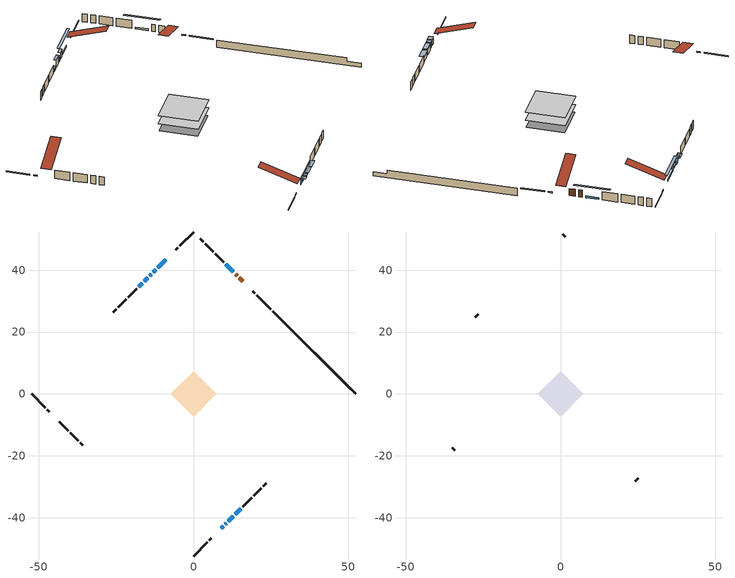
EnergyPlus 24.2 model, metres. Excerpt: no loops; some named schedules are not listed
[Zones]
conditioned space
 floor adiabatic (AdiabaticFloorConstruction): -7.43,0 0,7.43 7.43,0 0,-7.43 z0.61
 floor foundation (Slab1 construction): -7.12,0 0,7.12 7.12,0 0,-7.12 z-1.6
 floor foundation (Slab2 construction): -2.11,0 0,2.11 2.11,0 0,-2.11 z0
 wall outside (RimJoist1 construction): 0,-52.34 4.45,-47.89 / -52.34,0 -47.89,-4.45 / 0,52.34 -4.45,47.89 / 24.96,27.38 20.51,31.83 z0.61:0.91
 wall outside (RimJoist2 construction): 5.1,-47.24 5.81,-46.53 / -47.24,-5.1 -46.53,-5.81 / -5.1,47.24 -5.81,46.53 / 19.85,32.48 19.14,33.2 z0.61:0.91
 wall outside (AdiabaticWallConstruction 1): 15.92,36.42 14.84,37.5 / 14.19,38.15 13.57,38.77 z0.61:2.64
 wall outside (AdiabaticWallConstruction): 9.03,-43.31 9.59,-42.75 / 10.25,-42.09 10.59,-41.75 z0.61:2.21; -9.03,43.3 -11.48,40.86 / 12.91,39.43 10.47,41.87 z0.61:1.17; 11.24,-41.09 12.9,-39.44 / -12.14,40.2 -13,39.34 z0.61:2.24; 13.55,-38.78 15.28,-37.06 z0.61:2.03; -13.65,38.68 -14.09,38.25 z0.61:1.53; -14.74,37.6 -15.97,36.37 z0.61:2.67; -16.62,35.72 -17.66,34.68 z0.61:1.02
 wall outside (Wall1 construction): 15.94,-36.4 18.75,-33.59 / -43.3,-9.03 -40.49,-11.85 / -18.32,34.02 -21.14,31.2 / 9.81,42.53 6.99,45.34 z0.61:3.05
 wall outside (Wall2 construction): 19.41,-32.93 21.93,-30.41 / -39.83,-12.51 -37.31,-15.03 / -21.79,30.55 -24.31,28.03 / 6.34,46 3.82,48.52 z0.61:3.05
 wall outside (Wall3 construction): 22.58,-29.76 23.54,-28.8 / -36.66,-15.68 -35.71,-16.63 / -24.97,27.37 -25.92,26.42 / 3.16,49.18 2.21,50.13 z0.61:3.05
 wall foundation (FoundationWall1 construction): 25.61,26.73,-1.6 25.61,26.73,0.61 49.67,2.67,0.61 49.67,2.67,-0.41 52.34,0,-0.41 52.34,0,-1.6
 window (WindowConstruction 6): 9.03,-43.3 9.59,-42.75 z0.61:2.21
 window (WindowConstruction 8): -9.03,43.3 -11.48,40.86 z0.61:1.17
 window (WindowConstruction 9): 12.91,39.43 10.47,41.87 z0.61:1.17
 window (WindowConstruction 7): 10.25,-42.09 10.59,-41.75 z0.61:2.21
 window (WindowConstruction): 11.24,-41.09 12.9,-39.44 z0.61:2.23
 window (WindowConstruction 1): 13.55,-38.78 15.28,-37.06 z0.61:2.03
 window (WindowConstruction 2): -12.14,40.2 -13,39.34 z0.61:2.23
 window (WindowConstruction 3): -13.66,38.68 -14.09,38.25 z0.61:1.52
 window (WindowConstruction 4): -14.74,37.6 -15.97,36.37 z0.61:2.67
 window (WindowConstruction 5): -16.62,35.72 -17.66,34.68 z0.61:1.02
 door (Door): 15.92,36.42 14.84,37.5 z0.61:2.64
 door (Door 1): 14.19,38.15 13.57,38.77 z0.61:2.64
 ceiling adiabatic (AdiabaticFloorConstruction): 0,-7.43 7.43,0 0,7.43 -7.43,0 z0.61
attic - vented
 floor to conditioned space (Floor1 construction Reversed): -7.43,0 0,7.43 7.43,0 0,-7.43 z3.05
 wall outside (Wall4 construction): 24.19,-28.15 25.09,-27.25 / -35.05,-17.29 -34.15,-18.19 / -26.58,25.76 -27.47,24.86 / 1.56,50.78 0.66,51.68 z0.61:3.05
 roof outside (Roof1 construction): 8.38,-43.96,3.05 1.14,-36.73,6.46 -0.76,-38.63,6.46 6.47,-45.87,3.05; -43.96,-8.38,3.05 -36.73,-1.14,6.46 -38.63,0.76,6.46 -45.87,-6.47,3.05; -8.38,43.96,3.05 -1.14,36.73,6.46 0.76,38.63,6.46 -6.47,45.87,3.05; 16.58,35.76,3.05 9.34,28.52,6.46 11.25,26.62,6.46 18.49,33.85,3.05
shading: 9.8,-42.54 8.82,-43.52 9.69,-44.38 10.66,-43.4 z2.51; -13.64,38.7 -6.88,45.46 -7.31,45.89 -14.07,39.13 z4.22; 8.31,44.03 15.07,37.27 15.5,37.7 8.74,44.46 z4.22; 10.8,-41.54 10.04,-42.3 10.9,-43.17 11.66,-42.4 z2.51; 13.11,-39.23 11.03,-41.31 11.9,-42.17 13.97,-40.09 z2.53; 15.49,-36.85 13.34,-39 14.21,-39.86 16.35,-37.71 z2.33; -13.21,39.13 -11.93,40.41 -12.36,40.84 -13.64,39.56 z2.53; -14.3,38.04 -13.44,38.89 -13.88,39.33 -14.73,38.47 z1.82; -16.18,36.16 -14.53,37.81 -14.96,38.24 -16.61,36.59 z2.97; -17.87,34.47 -16.41,35.93 -16.84,36.36 -18.3,34.9 z1.31
[Building]
Building 1: Terrain=Suburbs
[Site:Location]
Quebec Intl AP_QC: Latitude {deg}=46.8; Longitude {deg}=-71.38; Time Zone {hr}=-5; Elevation {m}=74; Keep Site Location Information=Yes
[Site:GroundTemperature:Shallow]
0.0108218, -2.24938, -2.43038, -1.3578, 2.94801, 7.23376, 10.9493, 13.303, 13.5029, 11.5886, 7.96783, 3.81355
[Site:WaterMainsTemperature]
Calculation Method=Schedule; Temperature Schedule=mains temperature schedule
[Material] Roughness=Rough; Thermal Absorptance=0.9
Name | Thickness {m} | Conductivity {W/m-K} | Density {kg/m3} | Specific Heat {J/kg-K} | Solar Absorptance | Visible Absorptance
asphalt or fiberglass shingles | 0.00635 | 0.162714 | 1121.4 | 1465.45 | 0.4 | 0.4
ceiling loosefill ins | 0.254 | 0.0480833 | 16.02 | 1046.75 | 0.7 | 0.7
ceiling stud and cavity | 0.1397 | 0.0866127 | 65.682 | 1177.47 | 0.7 | 0.7
concrete 4.0 in. | 0.1016 | 1.803125 | 2242.8 | 837.4 | 0.7 | 0.7
concrete 8.0 in. | 0.2032 | 1.803125 | 2242.8 | 837.4 | 0.7 | 0.7
door material | 0.04445 | 0.053851 | 512.64 | 1214.23 | 0.7 | 0.7
exterior vertical ins | 0.0519071 | 0.029427 | 32.04 | 1214.23 | 0.7 | 0.7
floor covering | 0.0127 | 0.0433444 | 54.468 | 1339.84 | 0.6 | 0.6
floor rigid ins; wall rigid ins 1 | 0.512978 | 0.029427 | 32.04 | 1214.23 | 0.7 | 0.7
floor stud and cavity | 0.1397 | 1.75129 | 37.0049 | 1207.88 | 0.7 | 0.7
furniture material conditioned space 1 | 0.1524 | 0.115458 | 640.8 | 1214.23 | 0.6 | 0.6
gypsum board | 0.0127 | 0.160291 | 801 | 837.4 | 0.6 | 0.6
gypsum board 1 | 0.0127 | 0.160291 | 801 | 837.4 | 0.7 | 0.7
osb sheathing 0.5 in. | 0.0127 | 0.115458 | 512.64 | 1214.23 | 0.7 | 0.7
osb sheathing 0.75 in. | 0.01905 | 0.115458 | 512.64 | 1214.23 | 0.7 | 0.7
osb sheathing 2.0 in. | 0.0508 | 0.115458 | 512.64 | 1214.23 | 0.7 | 0.7
rim joist rigid ins | 0.103632 | 0.029427 | 32.04 | 1214.23 | 0.7 | 0.7
rim joist rigid ins 1; wall rigid ins | 0.051816 | 0.029427 | 32.04 | 1214.23 | 0.7 | 0.7
rim joist stud and cavity | 0.0508 | 0.114221 | 125.044 | 1163.47 | 0.6 | 0.6
rim joist stud and cavity 1 | 0.0508 | 0.0444133 | 125.044 | 1163.47 | 0.6 | 0.6
slab rigid ins | 0.0259096 | 0.029427 | 32.04 | 1214.23 | 0.7 | 0.7
wall stud and cavity | 0.1397 | 0.0870893 | 139.0536 | 1170.24 | 0.7 | 0.7
wall stud and cavity 1 | 0.1397 | 0.0836902 | 139.0536 | 1170.24 | 0.7 | 0.7
wall stud and cavity 2 | 0.1397 | 0.175142 | 139.0536 | 1170.24 | 0.7 | 0.7
wall stud and cavity 3 | 0.0889 | 6.1454 | 50.32683 | 1063.81 | 0.6 | 0.6
wall stud and cavity 4 | 0.0889 | 0.380278 | 52.3479 | 1209.89 | 0.7 | 0.7
wall stud and cavity 5 | 0.0889 | 0.391764 | 83.0341 | 1211.67 | 0.7 | 0.7
wood siding | 0.0254 | 0.102417 | 544.68 | 1172.36 | 0.4 | 0.4
wood siding 1 | 0.00254 | 0.102417 | 544.68 | 1172.36 | 0.4 | 0.4
wood siding 2; wood siding 3; wood siding 4 | 0.0254 | 0.102417 | 544.68 | 1172.36 | 0.7 | 0.7
[WindowMaterial:SimpleGlazingSystem]
Name | U-Factor {W/m2-K} | Solar Heat Gain Coefficient
WindowMaterial | 1.6347 | 0.43
WindowMaterial 1 | 1.721 | 0.4
WindowMaterial 2 | 1.70567 | 0.41
WindowMaterial 3 | 1.92144 | 0.34
WindowMaterial 4 | 1.80447 | 0.39
WindowMaterial 5 | 2.010012 | 0.31
WindowMaterial 6 | 1.64208 | 0.43
WindowMaterial 7 | 1.72838 | 0.4
[Construction]
AdiabaticFloorConstruction: floor stud and cavity, floor rigid ins, osb sheathing 0.75 in., floor covering
AdiabaticWallConstruction: wood siding 3, wall rigid ins 1, wall stud and cavity 4, gypsum board
AdiabaticWallConstruction 1: wood siding 4, wall rigid ins 1, wall stud and cavity 4, gypsum board
Door; Door 1: door material
Floor1 construction Reversed: gypsum board, ceiling stud and cavity, ceiling loosefill ins
FoundationWall1 construction: concrete 8.0 in., gypsum board 1
furniture construction conditioned space 1: furniture material conditioned space 1
PartitionWallConstruction: gypsum board, wall stud and cavity 5, gypsum board
RimJoist1 construction: wood siding 2, rim joist rigid ins, osb sheathing 2.0 in., rim joist stud and cavity
RimJoist2 construction: wood siding 2, rim joist rigid ins 1, osb sheathing 2.0 in., rim joist stud and cavity 1
Roof1 construction: asphalt or fiberglass shingles
Slab1 construction: slab rigid ins, concrete 4.0 in.
Slab2 construction: concrete 4.0 in.
Wall1 construction: wood siding, wall rigid ins, osb sheathing 0.5 in., wall stud and cavity, gypsum board
Wall2 construction: wood siding, wall rigid ins, osb sheathing 0.5 in., wall stud and cavity 1, gypsum board
Wall3 construction: wood siding, wall rigid ins, osb sheathing 0.5 in., wall stud and cavity 2, gypsum board
Wall4 construction: wood siding 1, wall stud and cavity 3
WindowConstruction: WindowMaterial
WindowConstruction 1: WindowMaterial 1
WindowConstruction 2: WindowMaterial 2
WindowConstruction 3; WindowConstruction 8; WindowConstruction 9: WindowMaterial 3
WindowConstruction 4: WindowMaterial 4
WindowConstruction 5: WindowMaterial 5
WindowConstruction 6: WindowMaterial 6
WindowConstruction 7: WindowMaterial 7
[Zone] Multiplier=1; Part of Total Floor Area=Yes
Name | Volume {m3}
attic - vented | 61.1118
conditioned space | 514
[Space]
Name | Zone | Volume {m3}
attic - vented 1 | attic - vented | 61.1118
conditioned space 1 | conditioned space | 514
[ZoneInfiltration:EffectiveLeakageArea]
infil attic - vented 1: Zone or Space=attic - vented 1; Schedule=Always On Discrete; Effective Air Leakage Area {cm2}=4075.2; Stack Coefficient=0.000406748; Wind Coefficient=1.36264e-05
[ZoneMixing]
whole house fan mix: Zone or Space=attic - vented; Schedule=Always On Continuous; Design Flow Rate Calculation Method=Flow/Zone; Design Flow Rate {m3/s}=0; Source Zone or Space=conditioned space
[SurfaceProperty:ExposedFoundationPerimeter] Exposed Perimeter Calculation Method=TotalExposedPerimeter
Name | Total Exposed Perimeter {m}
Slab1 | 37.795
Slab2 | 8.534
[InternalMass] Zone or ZoneList=conditioned space; Space or SpaceList=conditioned space 1
Name | Construction | Surface Area {m2}
furniture mass conditioned space 1 | furniture construction conditioned space 1 | 88.2809
partition wall mass | PartitionWallConstruction | 220.702
[Lights]
interior lighting: Zone or ZoneList or Space or SpaceList=conditioned space 1; Schedule=interior lighting schedule; Design Level Calculation Method=LightingLevel; Lighting Level {W}=343.2; Return Air Fraction=0; Fraction Radiant=0.6; Fraction Visible=0.2; Fraction Replaceable=1
[People]
occupants: Zone or ZoneList or Space or SpaceList=conditioned space 1; Number of People Schedule=occupants schedule; Number of People Calculation Method=People; Number of People=3; Fraction Radiant=0.314171; Sensible Heat Fraction=0.56303; Activity Level Schedule=occupants activity schedule; Carbon Dioxide Generation Rate {m3/s-W}=0; Enable ASHRAE 55 Comfort Warnings=No; Mean Radiant Temperature Calculation Type=EnclosureAveraged
[ElectricEquipment] Zone or ZoneList or Space or SpaceList=conditioned space 1; Design Level Calculation Method=EquipmentLevel
Name | Schedule | Design Level {W} | Fraction Latent | Fraction Radiant | Fraction Lost
clothes dryer | clothes dryer schedule | 140.772 | 0.015 | 0.081 | 0.85
clothes washer | clothes washer schedule | 32.1985 | 0.03 | 0.162 | 0.7
cooking range | cooking range schedule | 215.147 | 0.08 | 0.432 | 0.2
dishwasher | dishwasher schedule | 66.8632 | 0.3 | 0.18 | 0.4
fridge | fridge schedule | 72.9452 | 0 | 0.6 | 0
mech vent house fan | mech vent house fan schedule | 0.95 | 0 | 0 | 1
mech vent house fan cfis | mech vent house fan cfis schedule | 0 | 0 | 0 | 0
mech vent range fan 0 | mech vent range fan 0 schedule | 57 | 0 | 0 | 1
misc plug loads | misc plug loads schedule | 494.7 | 0.045 | 0.513 | 0.1
whole house fan | Always On Discrete | 0 | 0 | 0 | 1
[OtherEquipment] Zone or ZoneList or Space or SpaceList=conditioned space 1; Design Level Calculation Method=EquipmentLevel
Name | Fuel Type | Schedule | Design Level {W} | Fraction Latent | Fraction Radiant | Fraction Lost
clothes dryer 1 | Electricity | clothes dryer schedule | 0 | 0.015 | 0.081 | 0.85
cooking range 1 | Electricity | cooking range schedule | 0 | 0.08 | 0.432 | 0.2
general water use latent | None | general water use schedule | 62.594 | 1 | 0 | 0
general water use sensible | None | general water use schedule | -61.6891 | 0 | 0.6 | 0
mech vent house fan latent load | None | Always On Discrete | 0 | 1 | 0 | 0
mech vent house fan sensible load | None | Always On Discrete | 0 | 0 | 0 | 0
water heater energy adjustment1 | Electricity | Always On Discrete | 0.01 | 0 | 0 | 1
[ZoneInfiltration:DesignFlowRate] Zone or ZoneList or Space or SpaceList=conditioned space 1; Schedule=Always On Discrete; Design Flow Rate Calculation Method=Flow/Zone; Design Flow Rate {m3/s}=0
infil flow; natural vent flow; whole house fan flow
[Foundation:Kiva] Initial Indoor Air Temperature {C}=18; Wall Depth Below Slab {m}=0.2032
Name | Wall Height Above Grade {m} | Custom Block Material Name 1 | Custom Block Depth 1 {m} | Custom Block X Position 1 {m} | Custom Block Z Position 1 {m}
Foundation Kiva 1 | 0.610027 | exterior vertical ins | 2.21001 | 0.2159 | 0
Foundation Kiva 2 | 0.1016
[Foundation:Kiva:Settings]
Soil Conductivity {W/m-K}=0.849921; Soil Density {kg/m3}=1842.3; Soil Specific Heat {J/kg-K}=418.7; Ground Solar Absorptivity=0.9; Ground Thermal Absorptivity=0.9; Ground Surface Roughness {m}=0.03; Far-Field Width {m}=40; Deep-Ground Boundary Condition=ZeroFlux; Deep-Ground Depth {m}=40; Minimum Cell Dimension {m}=0.2; Maximum Cell Growth Coefficient=3; Simulation Timestep=Timestep
[Exterior:Lights]
exterior lighting: Schedule=exterior lighting schedule; Design Level {W}=75.6
[Schedule:Constant]
Name | Hourly Value
Always On Continuous; mech vent house fan schedule; mech vent house fan cfis schedule; Always On Discrete | 1
occupants activity schedule | 117.228
fridge schedule | 0
[Schedule:Week:Daily]
interior lighting schedule Week Rule - Jan1-Jan27: interior lighting schedule day, interior lighting schedule day, interior lighting schedule day, interior lighting schedule day, interior lighting schedule day, interior lighting schedule day, interior lighting schedule day, interior lighting schedule default day, interior lighting schedule default day, interior lighting schedule default day, interior lighting schedule default day, interior lighting schedule default day
interior lighting schedule Week Rule - Jan28-Feb3: interior lighting schedule day, interior lighting schedule day, interior lighting schedule day, interior lighting schedule day, interior lighting schedule day 1, interior lighting schedule day 1, interior lighting schedule day 1, interior lighting schedule default day, interior lighting schedule default day, interior lighting schedule default day, interior lighting schedule default day, interior lighting schedule default day
interior lighting schedule Week Rule - Feb4-Feb24: interior lighting schedule day 1, interior lighting schedule day 1, interior lighting schedule day 1, interior lighting schedule day 1, interior lighting schedule day 1, interior lighting schedule day 1, interior lighting schedule day 1, interior lighting schedule default day, interior lighting schedule default day, interior lighting schedule default day, interior lighting schedule default day, interior lighting schedule default day
interior lighting schedule Week Rule - Feb25-Mar3: interior lighting schedule day 1, interior lighting schedule day 1, interior lighting schedule day 1, interior lighting schedule day 1, interior lighting schedule day 2, interior lighting schedule day 2, interior lighting schedule day 2, interior lighting schedule default day, interior lighting schedule default day, interior lighting schedule default day, interior lighting schedule default day, interior lighting schedule default day
interior lighting schedule Week Rule - Mar4-Mar31: interior lighting schedule day 2, interior lighting schedule day 2, interior lighting schedule day 2, interior lighting schedule day 2, interior lighting schedule day 2, interior lighting schedule day 2, interior lighting schedule day 2, interior lighting schedule default day, interior lighting schedule default day, interior lighting schedule default day, interior lighting schedule default day, interior lighting schedule default day
interior lighting schedule Week Rule - Apr1-Apr28: interior lighting schedule day 3, interior lighting schedule day 3, interior lighting schedule day 3, interior lighting schedule day 3, interior lighting schedule day 3, interior lighting schedule day 3, interior lighting schedule day 3, interior lighting schedule default day, interior lighting schedule default day, interior lighting schedule default day, interior lighting schedule default day, interior lighting schedule default day
interior lighting schedule Week Rule - Apr29-May5: interior lighting schedule day 3, interior lighting schedule day 3, interior lighting schedule day 4, interior lighting schedule day 4, interior lighting schedule day 4, interior lighting schedule day 4, interior lighting schedule day 4, interior lighting schedule default day, interior lighting schedule default day, interior lighting schedule default day, interior lighting schedule default day, interior lighting schedule default day
interior lighting schedule Week Rule - May6-May26: interior lighting schedule day 4, interior lighting schedule day 4, interior lighting schedule day 4, interior lighting schedule day 4, interior lighting schedule day 4, interior lighting schedule day 4, interior lighting schedule day 4, interior lighting schedule default day, interior lighting schedule default day, interior lighting schedule default day, interior lighting schedule default day, interior lighting schedule default day
interior lighting schedule Week Rule - May27-Jun2: interior lighting schedule day 4, interior lighting schedule day 4, interior lighting schedule day 4, interior lighting schedule day 4, interior lighting schedule day 4, interior lighting schedule day 5, interior lighting schedule day 5, interior lighting schedule default day, interior lighting schedule default day, interior lighting schedule default day, interior lighting schedule default day, interior lighting schedule default day
interior lighting schedule Week Rule - Jun3-Jun30: interior lighting schedule day 5, interior lighting schedule day 5, interior lighting schedule day 5, interior lighting schedule day 5, interior lighting schedule day 5, interior lighting schedule day 5, interior lighting schedule day 5, interior lighting schedule default day, interior lighting schedule default day, interior lighting schedule default day, interior lighting schedule default day, interior lighting schedule default day
interior lighting schedule Week Rule - Jul1-Jul28: interior lighting schedule day 6, interior lighting schedule day 6, interior lighting schedule day 6, interior lighting schedule day 6, interior lighting schedule day 6, interior lighting schedule day 6, interior lighting schedule day 6, interior lighting schedule default day, interior lighting schedule default day, interior lighting schedule default day, interior lighting schedule default day, interior lighting schedule default day
interior lighting schedule Week Rule - Jul29-Aug4: interior lighting schedule day 6, interior lighting schedule day 6, interior lighting schedule day 6, interior lighting schedule day 7, interior lighting schedule day 7, interior lighting schedule day 7, interior lighting schedule day 7, interior lighting schedule default day, interior lighting schedule default day, interior lighting schedule default day, interior lighting schedule default day, interior lighting schedule default day
interior lighting schedule Week Rule - Aug5-Aug25: interior lighting schedule day 7, interior lighting schedule day 7, interior lighting schedule day 7, interior lighting schedule day 7, interior lighting schedule day 7, interior lighting schedule day 7, interior lighting schedule day 7, interior lighting schedule default day, interior lighting schedule default day, interior lighting schedule default day, interior lighting schedule default day, interior lighting schedule default day
interior lighting schedule Week Rule - Aug26-Sep1: interior lighting schedule day 7, interior lighting schedule day 7, interior lighting schedule day 7, interior lighting schedule day 7, interior lighting schedule day 7, interior lighting schedule day 7, interior lighting schedule day 8, interior lighting schedule default day, interior lighting schedule default day, interior lighting schedule default day, interior lighting schedule default day, interior lighting schedule default day
interior lighting schedule Week Rule - Sep2-Sep29: interior lighting schedule day 8, interior lighting schedule day 8, interior lighting schedule day 8, interior lighting schedule day 8, interior lighting schedule day 8, interior lighting schedule day 8, interior lighting schedule day 8, interior lighting schedule default day, interior lighting schedule default day, interior lighting schedule default day, interior lighting schedule default day, interior lighting schedule default day
interior lighting schedule Week Rule - Sep30-Oct6: interior lighting schedule day 8, interior lighting schedule day 9, interior lighting schedule day 9, interior lighting schedule day 9, interior lighting schedule day 9, interior lighting schedule day 9, interior lighting schedule day 9, interior lighting schedule default day, interior lighting schedule default day, interior lighting schedule default day, interior lighting schedule default day, interior lighting schedule default day
interior lighting schedule Week Rule - Oct7-Oct27: interior lighting schedule day 9, interior lighting schedule day 9, interior lighting schedule day 9, interior lighting schedule day 9, interior lighting schedule day 9, interior lighting schedule day 9, interior lighting schedule day 9, interior lighting schedule default day, interior lighting schedule default day, interior lighting schedule default day, interior lighting schedule default day, interior lighting schedule default day
interior lighting schedule Week Rule - Oct28-Nov3: interior lighting schedule day 9, interior lighting schedule day 9, interior lighting schedule day 9, interior lighting schedule day 9, interior lighting schedule day 10, interior lighting schedule day 10, interior lighting schedule day 10, interior lighting schedule default day, interior lighting schedule default day, interior lighting schedule default day, interior lighting schedule default day, interior lighting schedule default day
interior lighting schedule Week Rule - Nov4-Nov24: interior lighting schedule day 10, interior lighting schedule day 10, interior lighting schedule day 10, interior lighting schedule day 10, interior lighting schedule day 10, interior lighting schedule day 10, interior lighting schedule day 10, interior lighting schedule default day, interior lighting schedule default day, interior lighting schedule default day, interior lighting schedule default day, interior lighting schedule default day
interior lighting schedule Week Rule - Nov25-Dec1: interior lighting schedule day 10, interior lighting schedule day 10, interior lighting schedule day 10, interior lighting schedule day 10, interior lighting schedule day 10, interior lighting schedule day 10, interior lighting schedule day 11, interior lighting schedule default day, interior lighting schedule default day, interior lighting schedule default day, interior lighting schedule default day, interior lighting schedule default day
interior lighting schedule Week Rule - Dec2-Dec31: interior lighting schedule day 11, interior lighting schedule day 11, interior lighting schedule day 11, interior lighting schedule day 11, interior lighting schedule day 11, interior lighting schedule day 11, interior lighting schedule day 11, interior lighting schedule default day, interior lighting schedule default day, interior lighting schedule default day, interior lighting schedule default day, interior lighting schedule default day
occupants schedule Week Rule - Jan1-Dec31: occupants schedule day, occupants schedule day, occupants schedule day, occupants schedule day, occupants schedule day, occupants schedule day, occupants schedule day, occupants schedule default day, occupants schedule default day, occupants schedule default day, occupants schedule default day, occupants schedule default day
clothes dryer schedule Week Rule - Jan1-Dec31: clothes dryer schedule day, clothes dryer schedule day, clothes dryer schedule day, clothes dryer schedule day, clothes dryer schedule day, clothes dryer schedule day, clothes dryer schedule day, clothes dryer schedule default day, clothes dryer schedule default day, clothes dryer schedule default day, clothes dryer schedule default day, clothes dryer schedule default day
clothes washer schedule Week Rule - Jan1-Dec31: clothes washer schedule day, clothes washer schedule day, clothes washer schedule day, clothes washer schedule day, clothes washer schedule day, clothes washer schedule day, clothes washer schedule day, clothes washer schedule default day, clothes washer schedule default day, clothes washer schedule default day, clothes washer schedule default day, clothes washer schedule default day
cooking range schedule Week Rule - Jan1-Dec31: cooking range schedule day, cooking range schedule day, cooking range schedule day, cooking range schedule day, cooking range schedule day, cooking range schedule day, cooking range schedule day, cooking range schedule default day, cooking range schedule default day, cooking range schedule default day, cooking range schedule default day, cooking range schedule default day
dishwasher schedule Week Rule - Jan1-Dec31: dishwasher schedule day, dishwasher schedule day, dishwasher schedule day, dishwasher schedule day, dishwasher schedule day, dishwasher schedule day, dishwasher schedule day, dishwasher schedule default day, dishwasher schedule default day, dishwasher schedule default day, dishwasher schedule default day, dishwasher schedule default day
mech vent range fan 0 schedule Week Rule - Jan1-Dec31: mech vent range fan 0 schedule day, mech vent range fan 0 schedule day, mech vent range fan 0 schedule day, mech vent range fan 0 schedule day, mech vent range fan 0 schedule day, mech vent range fan 0 schedule day, mech vent range fan 0 schedule day, mech vent range fan 0 schedule default day, mech vent range fan 0 schedule default day, mech vent range fan 0 schedule default day, mech vent range fan 0 schedule default day, mech vent range fan 0 schedule default day
misc plug loads schedule Week Rule - Jan1-Dec31: misc plug loads schedule day, misc plug loads schedule day, misc plug loads schedule day, misc plug loads schedule day, misc plug loads schedule day, misc plug loads schedule day, misc plug loads schedule day, misc plug loads schedule default day, misc plug loads schedule default day, misc plug loads schedule default day, misc plug loads schedule default day, misc plug loads schedule default day
general water use schedule Week Rule - Jan1-Dec31: general water use schedule day, general water use schedule day, general water use schedule day, general water use schedule day, general water use schedule day, general water use schedule day, general water use schedule day, general water use schedule default day, general water use schedule default day, general water use schedule default day, general water use schedule default day, general water use schedule default day
exterior lighting schedule Week Rule - Jan1-Jan27: exterior lighting schedule day, exterior lighting schedule day, exterior lighting schedule day, exterior lighting schedule day, exterior lighting schedule day, exterior lighting schedule day, exterior lighting schedule day, exterior lighting schedule default day, exterior lighting schedule default day, exterior lighting schedule default day, exterior lighting schedule default day, exterior lighting schedule default day
exterior lighting schedule Week Rule - Jan28-Feb3: exterior lighting schedule day, exterior lighting schedule day, exterior lighting schedule day, exterior lighting schedule day, exterior lighting schedule day 1, exterior lighting schedule day 1, exterior lighting schedule day 1, exterior lighting schedule default day, exterior lighting schedule default day, exterior lighting schedule default day, exterior lighting schedule default day, exterior lighting schedule default day
exterior lighting schedule Week Rule - Feb4-Feb24: exterior lighting schedule day 1, exterior lighting schedule day 1, exterior lighting schedule day 1, exterior lighting schedule day 1, exterior lighting schedule day 1, exterior lighting schedule day 1, exterior lighting schedule day 1, exterior lighting schedule default day, exterior lighting schedule default day, exterior lighting schedule default day, exterior lighting schedule default day, exterior lighting schedule default day
exterior lighting schedule Week Rule - Feb25-Mar3: exterior lighting schedule day 1, exterior lighting schedule day 1, exterior lighting schedule day 1, exterior lighting schedule day 1, exterior lighting schedule day 2, exterior lighting schedule day 2, exterior lighting schedule day 2, exterior lighting schedule default day, exterior lighting schedule default day, exterior lighting schedule default day, exterior lighting schedule default day, exterior lighting schedule default day
exterior lighting schedule Week Rule - Mar4-Mar31: exterior lighting schedule day 2, exterior lighting schedule day 2, exterior lighting schedule day 2, exterior lighting schedule day 2, exterior lighting schedule day 2, exterior lighting schedule day 2, exterior lighting schedule day 2, exterior lighting schedule default day, exterior lighting schedule default day, exterior lighting schedule default day, exterior lighting schedule default day, exterior lighting schedule default day
exterior lighting schedule Week Rule - Apr1-Apr28: exterior lighting schedule day 3, exterior lighting schedule day 3, exterior lighting schedule day 3, exterior lighting schedule day 3, exterior lighting schedule day 3, exterior lighting schedule day 3, exterior lighting schedule day 3, exterior lighting schedule default day, exterior lighting schedule default day, exterior lighting schedule default day, exterior lighting schedule default day, exterior lighting schedule default day
exterior lighting schedule Week Rule - Apr29-May5: exterior lighting schedule day 3, exterior lighting schedule day 3, exterior lighting schedule day 4, exterior lighting schedule day 4, exterior lighting schedule day 4, exterior lighting schedule day 4, exterior lighting schedule day 4, exterior lighting schedule default day, exterior lighting schedule default day, exterior lighting schedule default day, exterior lighting schedule default day, exterior lighting schedule default day
exterior lighting schedule Week Rule - May6-May26: exterior lighting schedule day 4, exterior lighting schedule day 4, exterior lighting schedule day 4, exterior lighting schedule day 4, exterior lighting schedule day 4, exterior lighting schedule day 4, exterior lighting schedule day 4, exterior lighting schedule default day, exterior lighting schedule default day, exterior lighting schedule default day, exterior lighting schedule default day, exterior lighting schedule default day
exterior lighting schedule Week Rule - May27-Jun2: exterior lighting schedule day 4, exterior lighting schedule day 4, exterior lighting schedule day 4, exterior lighting schedule day 4, exterior lighting schedule day 4, exterior lighting schedule day 5, exterior lighting schedule day 5, exterior lighting schedule default day, exterior lighting schedule default day, exterior lighting schedule default day, exterior lighting schedule default day, exterior lighting schedule default day
exterior lighting schedule Week Rule - Jun3-Jun30: exterior lighting schedule day 5, exterior lighting schedule day 5, exterior lighting schedule day 5, exterior lighting schedule day 5, exterior lighting schedule day 5, exterior lighting schedule day 5, exterior lighting schedule day 5, exterior lighting schedule default day, exterior lighting schedule default day, exterior lighting schedule default day, exterior lighting schedule default day, exterior lighting schedule default day
exterior lighting schedule Week Rule - Jul1-Jul28: exterior lighting schedule day 6, exterior lighting schedule day 6, exterior lighting schedule day 6, exterior lighting schedule day 6, exterior lighting schedule day 6, exterior lighting schedule day 6, exterior lighting schedule day 6, exterior lighting schedule default day, exterior lighting schedule default day, exterior lighting schedule default day, exterior lighting schedule default day, exterior lighting schedule default day
exterior lighting schedule Week Rule - Jul29-Aug4: exterior lighting schedule day 6, exterior lighting schedule day 6, exterior lighting schedule day 6, exterior lighting schedule day 7, exterior lighting schedule day 7, exterior lighting schedule day 7, exterior lighting schedule day 7, exterior lighting schedule default day, exterior lighting schedule default day, exterior lighting schedule default day, exterior lighting schedule default day, exterior lighting schedule default day
exterior lighting schedule Week Rule - Aug5-Aug25: exterior lighting schedule day 7, exterior lighting schedule day 7, exterior lighting schedule day 7, exterior lighting schedule day 7, exterior lighting schedule day 7, exterior lighting schedule day 7, exterior lighting schedule day 7, exterior lighting schedule default day, exterior lighting schedule default day, exterior lighting schedule default day, exterior lighting schedule default day, exterior lighting schedule default day
exterior lighting schedule Week Rule - Aug26-Sep1: exterior lighting schedule day 7, exterior lighting schedule day 7, exterior lighting schedule day 7, exterior lighting schedule day 7, exterior lighting schedule day 7, exterior lighting schedule day 7, exterior lighting schedule day 8, exterior lighting schedule default day, exterior lighting schedule default day, exterior lighting schedule default day, exterior lighting schedule default day, exterior lighting schedule default day
exterior lighting schedule Week Rule - Sep2-Sep29: exterior lighting schedule day 8, exterior lighting schedule day 8, exterior lighting schedule day 8, exterior lighting schedule day 8, exterior lighting schedule day 8, exterior lighting schedule day 8, exterior lighting schedule day 8, exterior lighting schedule default day, exterior lighting schedule default day, exterior lighting schedule default day, exterior lighting schedule default day, exterior lighting schedule default day
exterior lighting schedule Week Rule - Sep30-Oct6: exterior lighting schedule day 8, exterior lighting schedule day 9, exterior lighting schedule day 9, exterior lighting schedule day 9, exterior lighting schedule day 9, exterior lighting schedule day 9, exterior lighting schedule day 9, exterior lighting schedule default day, exterior lighting schedule default day, exterior lighting schedule default day, exterior lighting schedule default day, exterior lighting schedule default day
exterior lighting schedule Week Rule - Oct7-Oct27: exterior lighting schedule day 9, exterior lighting schedule day 9, exterior lighting schedule day 9, exterior lighting schedule day 9, exterior lighting schedule day 9, exterior lighting schedule day 9, exterior lighting schedule day 9, exterior lighting schedule default day, exterior lighting schedule default day, exterior lighting schedule default day, exterior lighting schedule default day, exterior lighting schedule default day
exterior lighting schedule Week Rule - Oct28-Nov3: exterior lighting schedule day 9, exterior lighting schedule day 9, exterior lighting schedule day 9, exterior lighting schedule day 9, exterior lighting schedule day 10, exterior lighting schedule day 10, exterior lighting schedule day 10, exterior lighting schedule default day, exterior lighting schedule default day, exterior lighting schedule default day, exterior lighting schedule default day, exterior lighting schedule default day
[Schedule:Year]
interior lighting schedule: interior lighting schedule Week Rule - Jan1-Jan27, 1, 1, 1, 27, interior lighting schedule Week Rule - Jan28-Feb3, 1, 28, 2, 3, interior lighting schedule Week Rule - Feb4-Feb24, 2, 4, 2, 24, interior lighting schedule Week Rule - Feb25-Mar3, 2, 25, 3, 3, interior lighting schedule Week Rule - Mar4-Mar31, 3, 4, 3, 31, interior lighting schedule Week Rule - Apr1-Apr28, 4, 1, 4, 28, interior lighting schedule Week Rule - Apr29-May5, 4, 29, 5, 5, interior lighting schedule Week Rule - May6-May26, 5, 6, 5, 26, interior lighting schedule Week Rule - May27-Jun2, 5, 27, 6, 2, interior lighting schedule Week Rule - Jun3-Jun30, 6, 3, 6, 30, interior lighting schedule Week Rule - Jul1-Jul28, 7, 1, 7, 28, interior lighting schedule Week Rule - Jul29-Aug4, 7, 29, 8, 4, interior lighting schedule Week Rule - Aug5-Aug25, 8, 5, 8, 25, interior lighting schedule Week Rule - Aug26-Sep1, 8, 26, 9, 1, interior lighting schedule Week Rule - Sep2-Sep29, 9, 2, 9, 29, interior lighting schedule Week Rule - Sep30-Oct6, 9, 30, 10, 6, interior lighting schedule Week Rule - Oct7-Oct27, 10, 7, 10, 27, interior lighting schedule Week Rule - Oct28-Nov3, 10, 28, 11, 3, interior lighting schedule Week Rule - Nov4-Nov24, 11, 4, 11, 24, interior lighting schedule Week Rule - Nov25-Dec1, 11, 25, 12, 1, interior lighting schedule Week Rule - Dec2-Dec31, 12, 2, 12, 31
occupants schedule: occupants schedule Week Rule - Jan1-Dec31, 1, 1, 12, 31
clothes dryer schedule: clothes dryer schedule Week Rule - Jan1-Dec31, 1, 1, 12, 31
clothes washer schedule: clothes washer schedule Week Rule - Jan1-Dec31, 1, 1, 12, 31
cooking range schedule: cooking range schedule Week Rule - Jan1-Dec31, 1, 1, 12, 31
dishwasher schedule: dishwasher schedule Week Rule - Jan1-Dec31, 1, 1, 12, 31
mech vent range fan 0 schedule: mech vent range fan 0 schedule Week Rule - Jan1-Dec31, 1, 1, 12, 31
misc plug loads schedule: misc plug loads schedule Week Rule - Jan1-Dec31, 1, 1, 12, 31
general water use schedule: general water use schedule Week Rule - Jan1-Dec31, 1, 1, 12, 31
exterior lighting schedule: exterior lighting schedule Week Rule - Jan1-Jan27, 1, 1, 1, 27, exterior lighting schedule Week Rule - Jan28-Feb3, 1, 28, 2, 3, exterior lighting schedule Week Rule - Feb4-Feb24, 2, 4, 2, 24, exterior lighting schedule Week Rule - Feb25-Mar3, 2, 25, 3, 3, exterior lighting schedule Week Rule - Mar4-Mar31, 3, 4, 3, 31, exterior lighting schedule Week Rule - Apr1-Apr28, 4, 1, 4, 28, exterior lighting schedule Week Rule - Apr29-May5, 4, 29, 5, 5, exterior lighting schedule Week Rule - May6-May26, 5, 6, 5, 26, exterior lighting schedule Week Rule - May27-Jun2, 5, 27, 6, 2, exterior lighting schedule Week Rule - Jun3-Jun30, 6, 3, 6, 30, exterior lighting schedule Week Rule - Jul1-Jul28, 7, 1, 7, 28, exterior lighting schedule Week Rule - Jul29-Aug4, 7, 29, 8, 4, exterior lighting schedule Week Rule - Aug5-Aug25, 8, 5, 8, 25, exterior lighting schedule Week Rule - Aug26-Sep1, 8, 26, 9, 1, exterior lighting schedule Week Rule - Sep2-Sep29, 9, 2, 9, 29, exterior lighting schedule Week Rule - Sep30-Oct6, 9, 30, 10, 6, exterior lighting schedule Week Rule - Oct7-Oct27, 10, 7, 10, 27, exterior lighting schedule Week Rule - Oct28-Nov3, 10, 28, 11, 3, exterior lighting schedule Week Rule - Nov4-Nov24, 11, 4, 11, 24, exterior lighting schedule Week Rule - Nov25-Dec1, 11, 25, 12, 1, exterior lighting schedule Week Rule - Dec2-Dec31, 12, 2, 12, 31
[Schedule:Compact]
mains temperature schedule: Through: 01/01, For: AllDays, Until: 24:00, 5.175, Through: 01/02, For: AllDays, Until: 24:00, 5.10167, Through: 01/03, For: AllDays, Until: 24:00, 5.02889, Through: 01/04, For: AllDays, Until: 24:00, 4.95778, Through: 01/05, For: AllDays, Until: 24:00, 4.88778, Through: 01/06, For: AllDays, Until: 24:00, 4.81833, Through: 01/07, For: AllDays, Until: 24:00, 4.75056, Through: 01/08, For: AllDays, Until: 24:00, 4.68389, Through: 01/09, For: AllDays, Until: 24:00, 4.61833, Through: 01/10, For: AllDays, Until: 24:00, 4.55389, Through: 01/11, For: AllDays, Until: 24:00, 4.49056, Through: 01/12, For: AllDays, Until: 24:00, 4.42889, Through: 01/13, For: AllDays, Until: 24:00, 4.36778, Through: 01/14, For: AllDays, Until: 24:00, 4.30889, Through: 01/15, For: AllDays, Until: 24:00, 4.25056, Through: 01/16, For: AllDays, Until: 24:00, 4.19389, Through: 01/17, For: AllDays, Until: 24:00, 4.13833, Through: 01/18, For: AllDays, Until: 24:00, 4.08444, Through: 01/19, For: AllDays, Until: 24:00, 4.03167, Through: 01/20, For: AllDays, Until: 24:00, 3.98056, Through: 01/21, For: AllDays, Until: 24:00, 3.93056, Through: 01/22, For: AllDays, Until: 24:00, 3.88222, Through: 01/23, For: AllDays, Until: 24:00, 3.835, Through: 01/24, For: AllDays, Until: 24:00, 3.78944, Through: 01/25, For: AllDays, Until: 24:00, 3.74556, Through: 01/26, For: AllDays, Until: 24:00, 3.70278, Through: 01/27, For: AllDays, Until: 24:00, 3.66167, Through: 01/28, For: AllDays, Until: 24:00, 3.62167, Through: 01/29, For: AllDays, Until: 24:00, 3.58389, Through: 01/30, For: AllDays, Until: 24:00, 3.54722, Through: 01/31, For: AllDays, Until: 24:00, 3.51167, Through: 02/01, For: AllDays, Until: 24:00, 3.47833, Through: 02/02, For: AllDays, Until: 24:00, 3.44611, Through: 02/03, For: AllDays, Until: 24:00, 3.41556, Through: 02/04, For: AllDays, Until: 24:00, 3.38667, Through: 02/05, For: AllDays, Until: 24:00, 3.35944, Through: 02/06, For: AllDays, Until: 24:00, 3.33389, Through: 02/07, For: AllDays, Until: 24:00, 3.30944, Through: 02/08, For: AllDays, Until: 24:00, 3.28667, Through: 02/09, For: AllDays, Until: 24:00, 3.26611, Through: 02/10, For: AllDays, Until: 24:00, 3.24667, Through: 02/11, For: AllDays, Until: 24:00, 3.22889, Through: 02/12, For: AllDays, Until: 24:00, 3.21278, Through: 02/13, For: AllDays, Until: 24:00, 3.19833, Through: 02/14, For: AllDays, Until: 24:00, 3.18556, Through: 02/15, For: AllDays, Until: 24:00, 3.17389, Through: 02/16, For: AllDays, Until: 24:00, 3.16444, Through: 02/17, For: AllDays, Until: 24:00, 3.15667, Through: 02/18, For: AllDays, Until: 24:00, 3.15056, Through: 02/19, For: AllDays, Until: 24:00, 3.14556, Through: 02/20, For: AllDays, Until: 24:00, 3.14278, Through: 02/21, For: AllDays, Until: 24:00, 3.14111, Through: 02/22, For: AllDays, Until: 24:00, 3.14167, Through: 02/23, For: AllDays, Until: 24:00, 3.14333, Through: 02/24, For: AllDays, Until: 24:00, 3.14722, Through: 02/25, For: AllDays, Until: 24:00, 3.15222, Through: 02/26, For: AllDays, Until: 24:00, 3.15944, Through: 02/27, For: AllDays, Until: 24:00, 3.16778, Through: 02/28, For: AllDays, Until: 24:00, 3.17778, Through: 03/01, For: AllDays, Until: 24:00, 3.18944, Through: 03/02, For: AllDays, Until: 24:00, 3.20333, Through: 03/03, For: AllDays, Until: 24:00, 3.21833, Through: 03/04, For: AllDays, Until: 24:00, 3.235, Through: 03/05, For: AllDays, Until: 24:00, 3.25333, Through: 03/06, For: AllDays, Until: 24:00, 3.27333, Through: 03/07, For: AllDays, Until: 24:00, 3.29444, Through: 03/08, For: AllDays, Until: 24:00, 3.31778, Through: 03/09, For: AllDays, Until: 24:00, 3.34222, Through: 03/10, For: AllDays, Until: 24:00, 3.36889, Through: 03/11, For: AllDays, Until: 24:00, 3.39667, Through: 03/12, For: AllDays, Until: 24:00, 3.42611, Through: 03/13, For: AllDays, Until: 24:00, 3.45722, Through: 03/14, For: AllDays, Until: 24:00, 3.49, Through: 03/15, For: AllDays, Until: 24:00, 3.52389, Through: 03/16, For: AllDays, Until: 24:00, 3.55944, Through: 03/17, For: AllDays, Until: 24:00, 3.59667, Through: 03/18, For: AllDays, Until: 24:00, 3.63556, Through: 03/19, For: AllDays, Until: 24:00, 3.67556, Through: 03/20, For: AllDays, Until: 24:00, 3.71722, Through: 03/21, For: AllDays, Until: 24:00, 3.76056, Through: 03/22, For: AllDays, Until: 24:00, 3.80556, Through: 03/23, For: AllDays, Until: 24:00, 3.85111, Through: 03/24, For: AllDays, Until: 24:00, 3.89889, Through: 03/25, For: AllDays, Until: 24:00, 3.94778, Through: 03/26, For: AllDays, Until: 24:00, 3.99833, Through: 03/27, For: AllDays, Until: 24:00, 4.05, Through: 03/28, For: AllDays, Until: 24:00, 4.10333, Through: 03/29, For: AllDays, Until: 24:00, 4.15778, Through: 03/30, For: AllDays, Until: 24:00, 4.21333, Through: 03/31, For: AllDays, Until: 24:00, 4.27056, Through: 04/01, For: AllDays, Until: 24:00, 4.32944, Through: 04/02, For: AllDays, Until: 24:00, 4.38889, Through: 04/03, For: AllDays, Until: 24:00, 4.45, Through: 04/04, For: AllDays, Until: 24:00, 4.51222, Through: 04/05, For: AllDays, Until: 24:00, 4.57611, Through: 04/06, For: AllDays, Until: 24:00, 4.64056, Through: 04/07, For: AllDays, Until: 24:00, 4.70667, Through: 04/08, For: AllDays, Until: 24:00, 4.77389, Through: 04/09, For: AllDays, Until: 24:00, 4.84222, Through: 04/10, For: AllDays, Until: 24:00, 4.91167, Through: 04/11, For: AllDays, Until: 24:00, 4.98278, Through: 04/12, For: AllDays, Until: 24:00, 5.05444, Through: 04/13, For: AllDays, Until: 24:00, 5.12722, Through: 04/14, For: AllDays, Until: 24:00, 5.20111, Through: 04/15, For: AllDays, Until: 24:00, 5.27611, Through: 04/16, For: AllDays, Until: 24:00, 5.35167, Through: 04/17, For: AllDays, Until: 24:00, 5.42889, Through: 04/18, For: AllDays, Until: 24:00, 5.50667, Through: 04/19, For: AllDays, Until: 24:00, 5.58556, Through: 04/20, For: AllDays, Until: 24:00, 5.665, Through: 04/21, For: AllDays, Until: 24:00, 5.74611, Through: 04/22, For: AllDays, Until: 24:00, 5.82722, Through: 04/23, For: AllDays, Until: 24:00, 5.91, Through: 04/24, For: AllDays, Until: 24:00, 5.99278, Through: 04/25, For: AllDays, Until: 24:00, 6.07722, Through: 04/26, For: AllDays, Until: 24:00, 6.16167, Through: 04/27, For: AllDays, Until: 24:00, 6.24722, Through: 04/28, For: AllDays, Until: 24:00, 6.33389, Through: 04/29, For: AllDays, Until: 24:00, 6.42056, Through: 04/30, For: AllDays, Until: 24:00, 6.50833, Through: 05/01, For: AllDays, Until: 24:00, 6.59667, Through: 05/02, For: AllDays, Until: 24:00, 6.68556, Through: 05/03, For: AllDays, Until: 24:00, 6.775, Through: 05/04, For: AllDays, Until: 24:00, 6.86556, Through: 05/05, For: AllDays, Until: 24:00, 6.95611, Through: 05/06, For: AllDays, Until: 24:00, 7.04722, Through: 05/07, For: AllDays, Until: 24:00, 7.13889, Through: 05/08, For: AllDays, Until: 24:00, 7.23111, Through: 05/09, For: AllDays, Until: 24:00, 7.32333, Through: 05/10, For: AllDays, Until: 24:00, 7.41667, Through: 05/11, For: AllDays, Until: 24:00, 7.51, Through: 05/12, For: AllDays, Until: 24:00, 7.60389, Through: 05/13, For: AllDays, Until: 24:00, 7.69778, Through: 05/14, For: AllDays, Until: 24:00, 7.79222, Through: 05/15, For: AllDays, Until: 24:00, 7.88667, Through: 05/16, For: AllDays, Until: 24:00, 7.98167, Through: 05/17, For: AllDays, Until: 24:00, 8.07667, Through: 05/18, For: AllDays, Until: 24:00, 8.17167, Through: 05/19, For: AllDays, Until: 24:00, 8.26722, Through: 05/20, For: AllDays, Until: 24:00, 8.36278, Through: 05/21, For: AllDays, Until: 24:00, 8.45833, Through: 05/22, For: AllDays, Until: 24:00, 8.55444, Through: 05/23, For: AllDays, Until: 24:00, 8.65, Through: 05/24, For: AllDays, Until: 24:00, 8.74611, Through: 05/25, For: AllDays, Until: 24:00, 8.84167, Through: 05/26, For: AllDays, Until: 24:00, 8.93722, Through: 05/27, For: AllDays, Until: 24:00, 9.03333, Through: 05/28, For: AllDays, Until: 24:00, 9.12889, Through: 05/29, For: AllDays, Until: 24:00, 9.22389, Through: 05/30, For: AllDays, Until: 24:00, 9.31944, Through: 05/31, For: AllDays, Until: 24:00, 9.41444, Through: 06/01, For: AllDays, Until: 24:00, 9.50944, Through: 06/02, For: AllDays, Until: 24:00, 9.60389, Through: 06/03, For: AllDays, Until: 24:00, 9.69833, Through: 06/04, For: AllDays, Until: 24:00, 9.79278, Through: 06/05, For: AllDays, Until: 24:00, 9.88667, Through: 06/06, For: AllDays, Until: 24:00, 9.98, Through: 06/07, For: AllDays, Until: 24:00, 10.0728, Through: 06/08, For: AllDays, Until: 24:00, 10.1656, Through: 06/09, For: AllDays, Until: 24:00, 10.2578, Through: 06/10, For: AllDays, Until: 24:00, 10.3494, Through: 06/11, For: AllDays, Until: 24:00, 10.4411, Through: 06/12, For: AllDays, Until: 24:00, 10.5317, Through: 06/13, For: AllDays, Until: 24:00, 10.6222, Through: 06/14, For: AllDays, Until: 24:00, 10.7117, Through: 06/15, For: AllDays, Until: 24:00, 10.8006, Through: 06/16, For: AllDays, Until: 24:00, 10.8889, Through: 06/17, For: AllDays, Until: 24:00, 10.9772, Through: 06/18, For: AllDays, Until: 24:00, 11.0639, Through: 06/19, For: AllDays, Until: 24:00, 11.1506, Through: 06/20, For: AllDays, Until: 24:00, 11.2361, Through: 06/21, For: AllDays, Until: 24:00, 11.3211, Through: 06/22, For: AllDays, Until: 24:00, 11.4056, Through: 06/23, For: AllDays, Until: 24:00, 11.4889, Through: 06/24, For: AllDays, Until: 24:00, 11.5711, Through: 06/25, For: AllDays, Until: 24:00, 11.6533, Through: 06/26, For: AllDays, Until: 24:00, 11.7339, Through: 06/27, For: AllDays, Until: 24:00, 11.8139, Through: 06/28, For: AllDays, Until: 24:00, 11.8928, Through: 06/29, For: AllDays, Until: 24:00, 11.9711, Through: 06/30, For: AllDays, Until: 24:00, 12.0483, Through: 07/01, For: AllDays, Until: 24:00, 12.1244, Through: 07/02, For: AllDays, Until: 24:00, 12.1994, Through: 07/03, For: AllDays, Until: 24:00, 12.2733, Through: 07/04, For: AllDays, Until: 24:00, 12.3467, Through: 07/05, For: AllDays, Until: 24:00, 12.4183, Through: 07/06, For: AllDays, Until: 24:00, 12.4894, Through: 07/07, For: AllDays, Until: 24:00, 12.5589, Through: 07/08, For: AllDays, Until: 24:00, 12.6278, Through: 07/09, For: AllDays, Until: 24:00, 12.695, Through: 07/10, For: AllDays, Until: 24:00, 12.7617, Through: 07/11, For: AllDays, Until: 24:00, 12.8267, Through: 07/12, For: AllDays, Until: 24:00, 12.8906, Through: 07/13, For: AllDays, Until: 24:00, 12.9528, Through: 07/14, For: AllDays, Until: 24:00, 13.0144, Through: 07/15, For: AllDays, Until: 24:00, 13.0744, Through: 07/16, For: AllDays, Until: 24:00, 13.1333, Through: 07/17, For: AllDays, Until: 24:00, 13.1906, Through: 07/18, For: AllDays, Until: 24:00, 13.2467, Through: 07/19, For: AllDays, Until: 24:00, 13.3017, Through: 07/20, For: AllDays, Until: 24:00, 13.355, Through: 07/21, For: AllDays, Until: 24:00, 13.4072, Through: 07/22, For: AllDays, Until: 24:00, 13.4578, Through: 07/23, For: AllDays, Until: 24:00, 13.5067, Through: 07/24, For: AllDays, Until: 24:00, 13.5544, Through: 07/25, For: AllDays, Until: 24:00, 13.6011, Through: 07/26, For: AllDays, Until: 24:00, 13.6461, Through: 07/27, For: AllDays, Until: 24:00, 13.6894, Through: 07/28, For: AllDays, Until: 24:00, 13.7317, Through: 07/29, For: AllDays, Until: 24:00, 13.7722, Through: 07/30, For: AllDays, Until: 24:00, 13.8111, Through: 07/31, For: AllDays, Until: 24:00, 13.8489, Through: 08/01, For: AllDays, Until: 24:00, 13.8844, Through: 08/02, For: AllDays, Until: 24:00, 13.9189, Through: 08/03, For: AllDays, Until: 24:00, 13.9522, Through: 08/04, For: AllDays, Until: 24:00, 13.9833, Through: 08/05, For: AllDays, Until: 24:00, 14.0133, Through: 08/06, For: AllDays, Until: 24:00, 14.0411, Through: 08/07, For: AllDays, Until: 24:00, 14.0678, Through: 08/08, For: AllDays, Until: 24:00, 14.0933, Through: 08/09, For: AllDays, Until: 24:00, 14.1167, Through: 08/10, For: AllDays, Until: 24:00, 14.1383, Through: 08/11, For: AllDays, Until: 24:00, 14.1589, Through: 08/12, For: AllDays, Until: 24:00, 14.1772, Through: 08/13, For: AllDays, Until: 24:00, 14.1944, Through: 08/14, For: AllDays, Until: 24:00, 14.21, Through: 08/15, For: AllDays, Until: 24:00, 14.2233, Through: 08/16, For: AllDays, Until: 24:00, 14.2356, Through: 08/17, For: AllDays, Until: 24:00, 14.2461, Through: 08/18, For: AllDays, Until: 24:00, 14.255, Through: 08/19, For: AllDays, Until: 24:00, 14.2622, Through: 08/20, For: AllDays, Until: 24:00, 14.2678, Through: 08/21, For: AllDays, Until: 24:00, 14.2717, Through: 08/22, For: AllDays, Until: 24:00, 14.2739, Through: 08/23, For: AllDays, Until: 24:00, 14.2744, Through: 08/24, For: AllDays, Until: 24:00, 14.2733, Through: 08/25, For: AllDays, Until: 24:00, 14.2711, Through: 08/26, For: AllDays, Until: 24:00, 14.2667, Through: 08/27, For: AllDays, Until: 24:00, 14.2606, Through: 08/28, For: AllDays, Until: 24:00, 14.2528, Through: 08/29, For: AllDays, Until: 24:00, 14.2439, Through: 08/30, For: AllDays, Until: 24:00, 14.2328, Through: 08/31, For: AllDays, Until: 24:00, 14.2206, Through: 09/01, For: AllDays, Until: 24:00, 14.2061, Through: 09/02, For: AllDays, Until: 24:00, 14.1906, Through: 09/03, For: AllDays, Until: 24:00, 14.1728, Through: 09/04, For: AllDays, Until: 24:00, 14.1539, Through: 09/05, For: AllDays, Until: 24:00, 14.1333, Through: 09/06, For: AllDays, Until: 24:00, 14.1111, Through: 09/07, For: AllDays, Until: 24:00, 14.0872, Through: 09/08, For: AllDays, Until: 24:00, 14.0617, Through: 09/09, For: AllDays, Until: 24:00, 14.035, Through: 09/10, For: AllDays, Until: 24:00, 14.0061, Through: 09/11, For: AllDays, Until: 24:00, 13.9761, Through: 09/12, For: AllDays, Until: 24:00, 13.9444, Through: 09/13, For: AllDays, Until: 24:00, 13.9111, Through: 09/14, For: AllDays, Until: 24:00, 13.8761, Through: 09/15, For: AllDays, Until: 24:00, 13.84, Through: 09/16, For: AllDays, Until: 24:00, 13.8022, Through: 09/17, For: AllDays, Until: 24:00, 13.7628, Through: 09/18, For: AllDays, Until: 24:00, 13.7217, Through: 09/19, For: AllDays, Until: 24:00, 13.6794, Through: 09/20, For: AllDays, Until: 24:00, 13.6356, Through: 09/21, For: AllDays, Until: 24:00, 13.59, Through: 09/22, For: AllDays, Until: 24:00, 13.5433, Through: 09/23, For: AllDays, Until: 24:00, 13.4956, Through: 09/24, For: AllDays, Until: 24:00, 13.4456, Through: 09/25, For: AllDays, Until: 24:00, 13.395, Through: 09/26, For: AllDays, Until: 24:00, 13.3422, Through: 09/27, For: AllDays, Until: 24:00, 13.2883, Through: 09/28, For: AllDays, Until: 24:00, 13.2333, Through: 09/29, For: AllDays, Until: 24:00, 13.1772, Through: 09/30, For: AllDays, Until: 24:00, 13.1194, Through: 10/01, For: AllDays, Until: 24:00, 13.06, Through: 10/02, For: AllDays, Until: 24:00, 13, Through: 10/03, For: AllDays, Until: 24:00, 12.9383, Through: 10/04, For: AllDays, Until: 24:00, 12.8756, Through: 10/05, For: AllDays, Until: 24:00, 12.8111, Through: 10/06, For: AllDays, Until: 24:00, 12.7456, Through: 10/07, For: AllDays, Until: 24:00, 12.6794, Through: 10/08, For: AllDays, Until: 24:00, 12.6117, Through: 10/09, For: AllDays, Until: 24:00, 12.5428, Through: 10/10, For: AllDays, Until: 24:00, 12.4728, Through: 10/11, For: AllDays, Until: 24:00, 12.4017, Through: 10/12, For: AllDays, Until: 24:00, 12.3294, Through: 10/13, For: AllDays, Until: 24:00, 12.2561, Through: 10/14, For: AllDays, Until: 24:00, 12.1817, Through: 10/15, For: AllDays, Until: 24:00, 12.1061, Through: 10/16, For: AllDays, Until: 24:00, 12.03, Through: 10/17, For: AllDays, Until: 24:00, 11.9528, Through: 10/18, For: AllDays, Until: 24:00, 11.8744, Through: 10/19, For: AllDays, Until: 24:00, 11.795, Through: 10/20, For: AllDays, Until: 24:00, 11.715, Through: 10/21, For: AllDays, Until: 24:00, 11.6339, Through: 10/22, For: AllDays, Until: 24:00, 11.5517, Through: 10/23, For: AllDays, Until: 24:00, 11.4689, Through: 10/24, For: AllDays, Until: 24:00, 11.3856, Through: 10/25, For: AllDays, Until: 24:00, 11.3011, Through: 10/26, For: AllDays, Until: 24:00, 11.2161, Through: 10/27, For: AllDays, Until: 24:00, 11.13, Through: 10/28, For: AllDays, Until: 24:00, 11.0433, Through: 10/29, For: AllDays, Until: 24:00, 10.9561, Through: 10/30, For: AllDays, Until: 24:00, 10.8683, Through: 10/31, For: AllDays, Until: 24:00, 10.7794, Through: 11/01, For: AllDays, Until: 24:00, 10.6906, Through: 11/02, For: AllDays, Until: 24:00, 10.6006, Through: 11/03, For: AllDays, Until: 24:00, 10.51, Through: 11/04, For: AllDays, Until: 24:00, 10.4194, Through: 11/05, For: AllDays, Until: 24:00, 10.3278, Through: 11/06, For: AllDays, Until: 24:00, 10.2361, Through: 11/07, For: AllDays, Until: 24:00, 10.1439, Through: 11/08, For: AllDays, Until: 24:00, 10.0511, Through: 11/09, For: AllDays, Until: 24:00, 9.95778, Through: 11/10, For: AllDays, Until: 24:00, 9.86444, Through: 11/11, For: AllDays, Until: 24:00, 9.77056, Through: 11/12, For: AllDays, Until: 24:00, 9.67611, Through: 11/13, For: AllDays, Until: 24:00, 9.58167, Through: 11/14, For: AllDays, Until: 24:00, 9.48722, Through: 11/15, For: AllDays, Until: 24:00, 9.39222, Through: 11/16, For: AllDays, Until: 24:00, 9.29667, Through: 11/17, For: AllDays, Until: 24:00, 9.20167, Through: 11/18, For: AllDays, Until: 24:00, 9.10611, Through: 11/19, For: AllDays, Until: 24:00, 9.01056, Through: 11/20, For: AllDays, Until: 24:00, 8.915, Through: 11/21, For: AllDays, Until: 24:00, 8.81889, Through: 11/22, For: AllDays, Until: 24:00, 8.72333, Through: 11/23, For: AllDays, Until: 24:00, 8.62722, Through: 11/24, For: AllDays, Until: 24:00, 8.53167, Through: 11/25, For: AllDays, Until: 24:00, 8.43611, Through: 11/26, For: AllDays, Until: 24:00, 8.34, Through: 11/27, For: AllDays, Until: 24:00, 8.245, Through: 11/28, For: AllDays, Until: 24:00, 8.14944, Through: 11/29, For: AllDays, Until: 24:00, 8.05389, Through: 11/30, For: AllDays, Until: 24:00, 7.95889, Through: 12/01, For: AllDays, Until: 24:00, 7.86444, Through: 12/02, For: AllDays, Until: 24:00, 7.76944, Through: 12/03, For: AllDays, Until: 24:00, 7.67556, Through: 12/04, For: AllDays, Until: 24:00, 7.58167, Through: 12/05, For: AllDays, Until: 24:00, 7.48778, Through: 12/06, For: AllDays, Until: 24:00, 7.39444, Through: 12/07, For: AllDays, Until: 24:00, 7.30167, Through: 12/08, For: AllDays, Until: 24:00, 7.20889, Through: 12/09, For: AllDays, Until: 24:00, 7.11722, Through: 12/10, For: AllDays, Until: 24:00, 7.02556, Through: 12/11, For: AllDays, Until: 24:00, 6.93444, Through: 12/12, For: AllDays, Until: 24:00, 6.84389, Through: 12/13, For: AllDays, Until: 24:00, 6.75389, Through: 12/14, For: AllDays, Until: 24:00, 6.66444, Through: 12/15, For: AllDays, Until: 24:00, 6.57556, Through: 12/16, For: AllDays, Until: 24:00, 6.48778, Through: 12/17, For: AllDays, Until: 24:00, 6.4, Through: 12/18, For: AllDays, Until: 24:00, 6.31333, Through: 12/19, For: AllDays, Until: 24:00, 6.22722, Through: 12/20, For: AllDays, Until: 24:00, 6.14167, Through: 12/21, For: AllDays, Until: 24:00, 6.05722, Through: 12/22, For: AllDays, Until: 24:00, 5.97333, Through: 12/23, For: AllDays, Until: 24:00, 5.89, Through: 12/24, For: AllDays, Until: 24:00, 5.80778, Through: 12/25, For: AllDays, Until: 24:00, 5.72667, Through: 12/26, For: AllDays, Until: 24:00, 5.64611, Through: 12/27, For: AllDays, Until: 24:00, 5.56667, Through: 12/28, For: AllDays, Until: 24:00, 5.48833, Through: 12/29, For: AllDays, Until: 24:00, 5.41056, Through: 12/30, For: AllDays, Until: 24:00, 5.33389, Through: 12/31, For: AllDays, Until: 24:00, 5.25778
